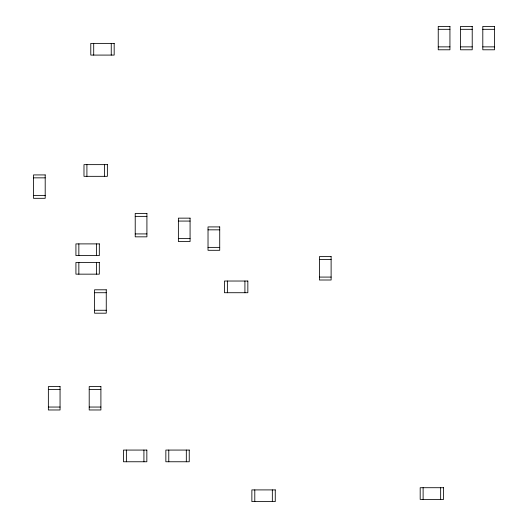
<?xml version="1.0" encoding="UTF-8"?>
<svg xmlns="http://www.w3.org/2000/svg" width="528" height="528" viewBox="0 0 528 528"><rect width="100%" height="100%" fill="white"/><g stroke="black" fill="none" stroke-linecap="round" stroke-linejoin="round"><path stroke-width="0.79" d="M438.24 29.324L449.935 29.324M460.522 29.324L472.217 29.324M482.803 29.324L494.498 29.324M438.24 46.867L449.935 46.867M460.522 46.867L472.217 46.867M482.803 46.867L494.498 46.867M33.502 177.85L45.197 177.85M33.502 195.393L45.197 195.393M135.221 216.374L146.916 216.374M178.378 221.067L190.073 221.067M208.025 229.838L219.721 229.838M135.221 233.917L146.916 233.917M178.378 238.61L190.073 238.61M208.025 247.381L219.721 247.381M319.42 259.538L331.115 259.538M319.42 277.081L331.115 277.081M94.565 292.723L106.26 292.723M94.565 310.266L106.26 310.266M48.358 389.506L60.053 389.506M89.206 389.506L100.901 389.506M48.358 407.048L60.053 407.048M89.206 407.048L100.901 407.048M440.656 487.714L440.656 499.409M423.113 487.714L423.113 499.409M272.336 489.905L272.336 501.6M254.793 489.905L254.793 501.6M244.919 281.028L244.919 292.723M227.377 281.028L227.377 292.723M186.318 450.067L186.318 461.762M168.775 450.067L168.775 461.762M143.92 450.067L143.92 461.762M126.377 450.067L126.377 461.762M111.25 43.388L111.25 55.084M104.452 164.637L104.452 176.332M96.393 243.896L96.393 255.592M96.393 262.462L96.393 274.157M93.707 43.388L93.707 55.084M86.909 164.637L86.909 176.332M78.85 243.896L78.85 255.592M78.85 262.462L78.85 274.157M449.935 26.4L438.24 26.4L438.24 49.79L449.935 49.79L449.935 26.4M472.217 26.4L460.522 26.4L460.522 49.79L472.217 49.79L472.217 26.4M494.498 26.4L482.803 26.4L482.803 49.79L494.498 49.79L494.498 26.4M114.173 43.388L90.783 43.388L90.783 55.084L114.173 55.084L114.173 43.388M107.375 164.637L83.985 164.637L83.985 176.332L107.375 176.332L107.375 164.637M45.197 174.926L33.502 174.926L33.502 198.317L45.197 198.317L45.197 174.926M146.916 213.451L135.221 213.451L135.221 236.841L146.916 236.841L146.916 213.451M190.073 218.143L178.378 218.143L178.378 241.534L190.073 241.534L190.073 218.143M219.721 226.915L208.025 226.915L208.025 250.305L219.721 250.305L219.721 226.915M99.317 243.896L75.926 243.896L75.926 255.592L99.317 255.592L99.317 243.896M331.115 256.615L319.42 256.615L319.42 280.005L331.115 280.005L331.115 256.615M99.317 262.462L75.926 262.462L75.926 274.157L99.317 274.157L99.317 262.462M247.843 281.028L224.453 281.028L224.453 292.723L247.843 292.723L247.843 281.028M106.26 289.799L94.565 289.799L94.565 313.19L106.26 313.19L106.26 289.799M60.053 386.582L48.358 386.582L48.358 409.972L60.053 409.972L60.053 386.582M100.901 386.582L89.206 386.582L89.206 409.972L100.901 409.972L100.901 386.582M146.843 450.067L123.453 450.067L123.453 461.762L146.843 461.762L146.843 450.067M189.242 450.067L165.851 450.067L165.851 461.762L189.242 461.762L189.242 450.067M443.579 487.714L420.189 487.714L420.189 499.409L443.579 499.409L443.579 487.714M275.26 489.905L251.869 489.905L251.869 501.6L275.26 501.6L275.26 489.905"/></g></svg>
